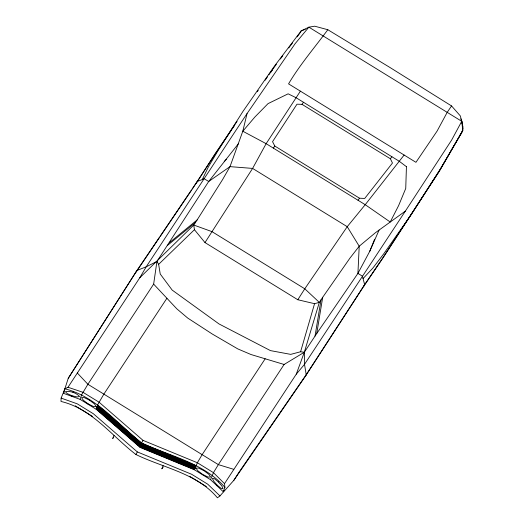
<?xml version="1.0" encoding="UTF-8"?>
<svg xmlns="http://www.w3.org/2000/svg" width="524" height="524" viewBox="0 0 524 524"><rect width="100%" height="100%" fill="white"/><g stroke="black" fill="none" stroke-linecap="round" stroke-linejoin="round"><path stroke-width="0.79" d="M363.826 286.183L364.632 284.611L363.047 278.572L372.754 268.209L383.856 253.662L410.986 214.912L440.691 168.459L462.79 130.515L461.749 121.313L460.295 115.87L451.557 105.94L390.059 67.55L327.808 29.717L314.701 26.2L308.878 27.163L295.136 43.669L247.04 113.597L233.193 134.485L146.196 266.814L139.751 277.805L67.996 387.262L64.897 388.808L61.131 398.102L60.987 401.456C91.982 408.707 111.828 436.027 135.952 454.524C163.364 467.939 196.939 473.264 217.414 497.8L219.956 495.92L233.848 480.318L305.394 376.258L363.826 286.183L382.428 258.771L438.988 171.774L462.79 130.515L462.587 124.653L461.893 123.179M224.154 490.425L223.276 491.741L210.563 479.709L194.469 469.799L140.111 447.411L96.2 409.27L80.1 399.36L81.567 394.873L87.888 384.275L153.65 284.119L156.925 261.45L208.69 181.487L238.584 143.511M315.029 336.1L321.022 299.82M223.276 491.741L224.914 487.353L224.508 483.659L296.263 374.195L304.333 352.233L316.732 333.533L322.712 297.265L349.901 258.181L359.215 246.221L375.551 232.617L405.366 211.113L451.642 140.059L461.749 121.313L308.878 27.163L301.123 30.942L274.471 66.083L242.946 111.415L217.63 151.285L208.349 166.96L202.29 179.555L197.201 181.494L136.954 270.45L68.238 378.321L63.43 393.295L80.1 399.36M247.04 113.597L242.802 131.223L230.003 166.639L222.51 179.719L197.142 219.923L193.749 225.038L139.751 277.805M462.417 127.548L462.803 126.14M68.238 378.321L136.954 270.45L146.196 266.814L156.925 261.45L158.641 264.332L160.239 274.026L172.186 290.093L219.032 323.95L270.463 350.615L290.702 354.375L300.593 351.755L314.557 303.684L319.326 302.381L322.712 297.265M71.768 396.327L71.958 395.738L67.105 393.544L65.408 391.664C70.327 390.76 76.235 392.797 79.589 396.498L77.133 396.963L71.958 395.738M73.039 392.43L73.236 391.841M88.15 404.312L88.268 403.958L83.296 400.244L81.6 397.598L84.168 397.572L89.499 400.179L94.471 403.899L96.161 406.552L93.593 406.572L88.268 403.958M89.499 400.179L89.617 399.825M96.2 409.27L97.667 404.783L103.87 394.127L166.907 298.267L153.65 284.119M140.111 447.411L141.578 442.924L143.006 440.356L99.095 402.216L83.002 392.306L67.996 387.262M462.757 129.441L461.742 132.552L439.649 170.483L383.234 257.199L364.632 284.611L306.199 374.686L238.61 472.779L233.848 480.318M194.469 469.799L197.365 462.738L202.14 454.655L265.183 358.789M202.519 474.751L202.644 474.403L197.705 470.69L196.061 468.076L198.675 468.076L204.019 470.716L208.965 474.43L210.609 477.05L207.995 477.043L202.644 474.403M204.019 470.716L204.15 470.369M210.563 479.709L213.458 472.655L218.351 464.624L284.113 364.468L304.333 352.233L319.326 302.381L304.785 288.796L211.971 231.634L193.749 225.038L194.443 229.709L204.989 242.579L297.802 299.741L314.557 303.684M216.923 485.728L217.139 485.145L213.55 480.98L212.417 478.307L214.401 478.694L218.338 481.916L221.921 486.082L223.054 488.761L221.076 488.368L217.139 485.145M218.338 481.916L218.554 481.34M316.732 333.533L357.918 273.397L369.787 251.219L374.614 239.213M113.996 435.451L112.686 438.568L113.629 437.376M163.134 465.718L161.818 468.836L163.246 467.041M369.787 251.219L379.094 230.049M192.288 189.131L215.194 153.702L237.051 121.385M135.952 454.524L137.301 451.904L93.383 413.764L77.29 403.853L61.131 398.102M305.394 376.258L306.199 374.686L304.523 364.324L304.333 352.233L300.593 351.755M300.069 32.979L301.123 30.942L305.348 29.239M204.989 242.579L252.601 168.414L266.14 143.674L300.39 91.15M297.802 299.741L304.785 288.796L347.235 226.696L365.221 204.694L404.122 155.038M196.395 183.066L214.382 155.274M63.43 393.295L64.308 391.972M405.366 211.113L304.523 364.324L296.263 374.195M214.84 154.606L231.235 130.365M232.145 129.015L234.418 125.649M136.142 272.022L159.42 237.654M160.337 236.304L191.371 190.481M257.31 91.713L258.234 90.364M265.144 80.244L267.443 76.877M268.825 74.853L276.39 64.203M270.941 72.076L272.31 70.065M327.808 29.717C314.59 47.671 299.97 64.557 288.56 83.866L415.951 162.322L437.088 131.092L447.195 112.346L451.557 105.94M302.001 104.335L390.4 158.779L392.469 163.023L364.717 198.445L359.51 198.21L274.805 146.039L272.546 141.677L296.977 104.21L302.001 104.335L303.475 102.272M273.332 148.096L274.805 146.039M358.036 200.266L359.51 198.21M390.4 158.779L391.873 156.715M280.333 59.002L282.803 55.747M288.724 47.939L292.667 42.739M297.108 36.883L299.577 33.628M224.193 161.556L226.486 159.217M158.641 264.332L194.443 229.709M460.177 134.55L461.159 133.672M169.317 242.75L197.142 219.923M167.621 245.311L195.445 222.484M202.29 179.555L204.137 178.684L208.69 181.487L230.003 166.639L252.601 168.414L347.235 226.696L359.215 246.221L357.918 273.397L362.47 276.2L363.047 278.572M284.113 364.468L251.009 354.532L237.772 348.892L212.358 334.07L187.723 318.068L176.85 308.859L166.907 298.267M233.783 469.347L218.351 464.624L202.14 454.655L87.888 384.275L77.27 372.957M64.897 388.808C96.396 396.747 117.16 423.602 141.578 442.924C169.907 456.28 203.541 462.646 224.914 487.353M143.006 440.356L197.365 462.738L213.458 472.655L224.508 483.659M196.002 465.685L141.487 443.206L97.575 405.065M195.799 466.236L141.303 443.763L97.392 405.622M195.694 466.504L141.211 444.044L97.3 405.904M195.491 467.054L141.028 444.607L97.117 406.467M195.387 467.329L140.936 444.889L97.025 406.748M195.183 467.88L140.753 445.446L96.842 407.305M195.085 468.155L140.661 445.728L96.75 407.587M194.876 468.698L140.478 446.291L96.567 408.15M194.777 468.973L140.386 446.566L96.475 408.432M194.574 469.524L140.203 447.129L96.292 408.989M137.301 451.904L191.66 474.286L207.753 484.202L219.956 495.92M189.557 476.251L206.391 486.56M75.26 405.805L76.596 406.624M77.27 407.037L92.689 416.534M460.806 118.843L462.175 121.81L463.013 128.662M406.434 166.678L405.74 188.45L398.626 205.578L390.216 222.012L365.221 204.694L266.14 143.674L242.802 131.223L254.861 117.035L268.026 103.634L288.141 93.822L296.099 97.726L399.249 161.261L406.434 166.678"/></g></svg>
